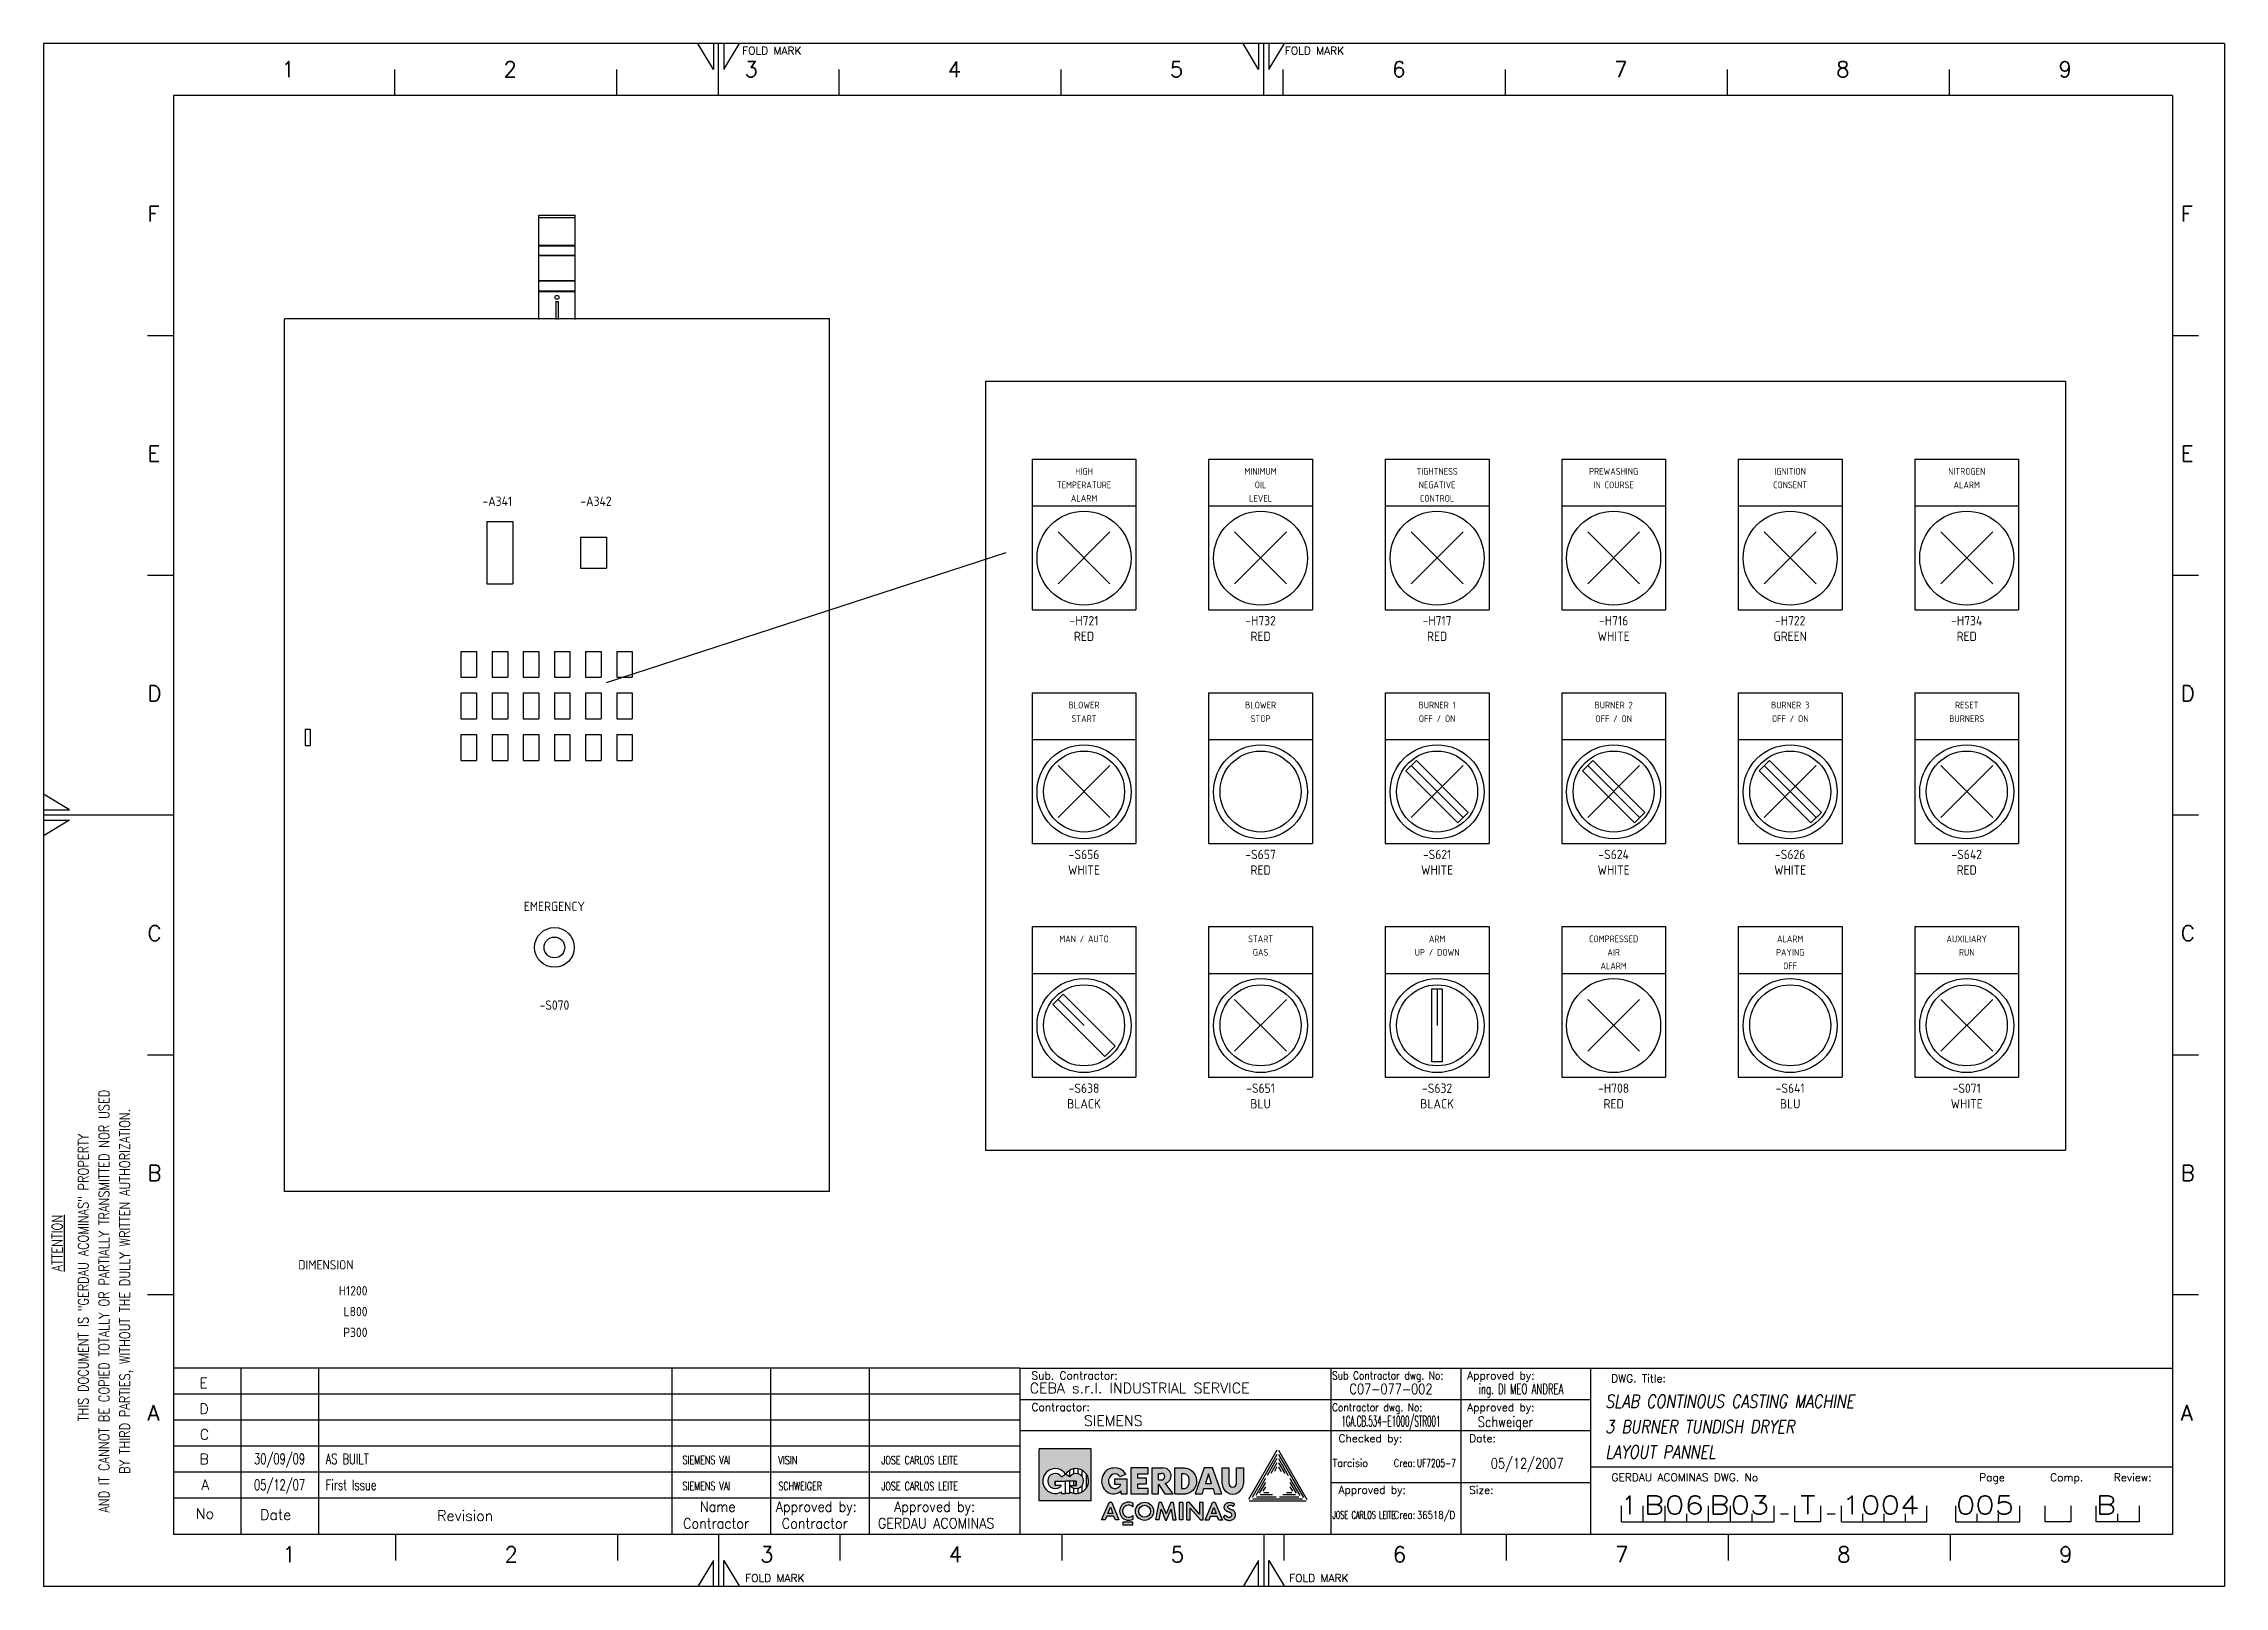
# Model space of a CAD drawing. Extents: x 520 to 940, y 6 to 303.
import ezdxf
from ezdxf.enums import TextEntityAlignment as Align

# ---------------------------------------------------------------- set-up
doc = ezdxf.new("R2010")
doc.units = 0
doc.header["$LTSCALE"] = 25
doc.header["$MEASUREMENT"] = 0
doc.linetypes.add('EPLANLINE7', pattern=[0])
doc.layers.get('0').update_dxf_attribs({"linetype": 'CONTINUOUS'})
for name, color, linetype in [('FORM_1', 7, 'CONTINUOUS'), ('FORM_2', 4, 'CONTINUOUS'), ('FORM_3', 6, 'CONTINUOUS'), ('FORM_4', 1, 'CONTINUOUS'), ('SIMBOLO', 4, 'CONTINUOUS'), ('TESTO', 5, 'CONTINUOUS')]:
    doc.layers.add(name, color=color, linetype=linetype)
doc.styles.add('ROMANS', font='romans.shx', dxfattribs={"width": 0.7, "oblique": 10, "height": 4})
doc.styles.get("Standard").update_dxf_attribs({"font": 'isocp.shx'})

# ---------------------------------------------------------------- blocks, each defined once
blk = doc.blocks.new('Format A3')
at = {"layer": 'FORM_1'}
h = blk.add_hatch(color=256, dxfattribs=at)
edge = h.paths.add_edge_path()
edge.add_line((217.87, 22.79), (217.87, 17.78))
edge.add_line((217.87, 17.78), (219.92, 17.78))
edge.add_spline(control_points=[(219.92, 17.78), (220.24, 17.85), (220.98, 18), (221.84, 18.93), (222.13, 20.2), (221.81, 21.63), (220.8, 22.71), (219.89, 22.77), (219.58, 22.79)], knot_values=[0, 0, 0, 0, 0.968333, 2.238245, 3.514092, 4.752916, 6.526982, 7.43734, 7.43734, 7.43734, 7.43734], degree=3, periodic=0)
edge.add_line((219.58, 22.79), (217.87, 22.79))
edge = h.paths.add_edge_path(flags=16)
edge.add_spline(control_points=[(219.59, 21.67), (219.7, 21.66), (220.06, 21.63), (220.6, 21.16), (220.68, 20.32), (220.63, 19.48), (220.1, 18.85), (219.69, 18.84), (219.58, 18.84)], knot_values=[0, 0, 0, 0, 0.326882, 1.089251, 1.872602, 2.763575, 3.625522, 3.966209, 3.966209, 3.966209, 3.966209], degree=3, periodic=0)
edge.add_line((219.58, 18.84), (219.17, 18.84))
edge.add_line((219.17, 18.84), (219.17, 21.67))
edge.add_line((219.17, 21.67), (219.59, 21.67))
h.paths.add_polyline_path([(223.55, 22.79), (221.81, 17.78), (223.19, 17.78), (223.48, 18.84), (225.23, 18.84), (225.54, 17.78), (226.94, 17.78), (225.11, 22.79)])
h.paths.add_polyline_path([(224.33, 21.67), (224.94, 19.81), (223.79, 19.81)], flags=16)
h.paths.add_polyline_path([(228.25, 22.79), (226.96, 22.79), (226.97, 19.8, 0.995265), (231.07, 19.81), (231.07, 22.79), (229.77, 22.79), (229.77, 19.87, -1), (228.25, 19.87)])
h.paths.add_polyline_path([(215.57, 22.79), (213.43, 22.79), (213.43, 17.78), (214.72, 17.78), (214.72, 19.66), (215.93, 17.78), (217.52, 17.78), (216.02, 19.84, 0.906396)])
h.paths.add_polyline_path([(215.29, 20.49), (214.72, 20.5), (214.72, 21.75), (215.31, 21.75, -1.017604)], flags=16)
h.paths.add_polyline_path([(209.42, 22.79), (209.42, 17.78), (212.73, 17.78), (212.73, 18.83), (210.73, 18.83), (210.73, 19.76), (212.41, 19.76), (212.41, 20.8), (210.73, 20.8), (210.73, 21.67), (212.73, 21.67), (212.73, 22.79)])
edge = h.paths.add_edge_path()
edge.add_ellipse((206.05, 20.28), major_axis=(0, -2.49), ratio=0.91559, start_angle=180.5657, end_angle=401.2517)
edge.add_line((207.56, 18.41), (207.56, 17.78))
edge.add_line((207.56, 17.78), (208.68, 17.78))
edge.add_line((208.68, 17.78), (208.68, 20.66))
edge.add_line((208.68, 20.66), (206.26, 20.66))
edge.add_line((206.26, 20.66), (206.26, 19.69))
edge.add_line((206.26, 19.69), (207.49, 19.69))
edge.add_ellipse((206.34, 20.25), major_axis=(0, -1.41), ratio=0.88785, start_angle=126.9107, end_angle=426.8029, ccw=False)
edge.add_line((207.34, 21.09), (208.41, 21.6))
edge.add_arc((206.36, 20.45), 2.34, 29.2872, 98.191)
h.paths.add_polyline_path([(205.74, 16.12), (205.19, 16.12), (203.77, 12.78), (204.46, 12.78), (204.76, 13.48), (206.07, 13.48), (206.44, 12.78), (207.11, 12.79)])
h.paths.add_polyline_path([(205.46, 15.22), (205.93, 14.01), (204.97, 14.01)], flags=16)
h.paths.add_polyline_path([(209.78, 12.92), (209.78, 13.66, -2.423597), (209.78, 15.28), (209.78, 16.02, 1.652966)])
h.paths.add_polyline_path([(210.29, 14.45, 1), (213.8, 14.45, 1)])
h.paths.add_polyline_path([(213.19, 14.45, -1), (210.89, 14.45, -1)], flags=16)
h.paths.add_polyline_path([(215.31, 16.12), (214.82, 16.12), (214.22, 12.78), (214.87, 12.78), (215.21, 14.84), (216.1, 12.73), (216.28, 12.73), (217.19, 14.84), (217.49, 12.78), (218.15, 12.78), (217.6, 16.12), (217.12, 16.12), (216.2, 13.99)])
h.paths.add_polyline_path([(219.4, 16.12), (218.75, 16.12), (218.75, 12.78), (219.4, 12.78)])
h.paths.add_polyline_path([(220.16, 12.78), (220.81, 12.78), (220.81, 15.04), (222.79, 12.78), (223.3, 12.78), (223.3, 16.12), (222.65, 16.12), (222.65, 13.88), (220.68, 16.12), (220.16, 16.12)])
h.paths.add_polyline_path([(225.66, 16.12), (225.13, 16.12), (223.7, 12.77), (224.39, 12.77), (224.69, 13.47), (226, 13.47), (226.37, 12.77), (227.04, 12.77)])
h.paths.add_polyline_path([(225.39, 15.2), (225.86, 14), (224.9, 14)], flags=16)
edge = h.paths.add_edge_path()
edge.add_spline(control_points=[(229.42, 15.81), (229.38, 15.84), (229.32, 15.89), (229.21, 15.96), (229.1, 16.02), (228.95, 16.09), (228.79, 16.14), (228.58, 16.18), (228.37, 16.18), (228.14, 16.15), (227.97, 16.08), (227.8, 16), (227.66, 15.88), (227.54, 15.75), (227.47, 15.59), (227.4, 15.42), (227.39, 15.24), (227.4, 15.04), (227.44, 14.85), (227.57, 14.66), (227.73, 14.54), (227.92, 14.42), (228.08, 14.35), (228.25, 14.29), (228.42, 14.23), (228.59, 14.16), (228.73, 14.07), (228.81, 13.98), (228.85, 13.89), (228.87, 13.78), (228.86, 13.67), (228.81, 13.54), (228.72, 13.42), (228.56, 13.32), (228.37, 13.29), (228.2, 13.3), (228.07, 13.34), (227.98, 13.38), (227.9, 13.44), (227.81, 13.5), (227.72, 13.6), (227.68, 13.69), (227.64, 13.74)], knot_values=[0, 0, 0, 0, 0.129897, 0.252239, 0.381983, 0.506097, 0.749316, 0.87783, 1.167741, 1.365595, 1.552935, 1.738999, 1.918105, 2.09238, 2.269928, 2.449255, 2.632957, 2.790606, 3.065835, 3.193419, 3.483878, 3.653535, 3.853782, 4.021202, 4.182707, 4.402789, 4.570564, 4.668988, 4.759204, 4.855589, 5.007336, 5.095097, 5.270281, 5.443299, 5.63607, 5.844858, 5.950481, 6.046454, 6.146081, 6.249423, 6.351995, 6.544354, 6.544354, 6.544354, 6.544354], degree=3, periodic=0)
edge.add_line((227.64, 13.74), (227.22, 13.33))
edge.add_spline(control_points=[(227.22, 13.33), (227.25, 13.3), (227.3, 13.21), (227.44, 13.06), (227.61, 12.91), (227.84, 12.8), (228.04, 12.73), (228.25, 12.7), (228.44, 12.69), (228.72, 12.72), (228.99, 12.82), (229.25, 13.03), (229.41, 13.25), (229.53, 13.57), (229.55, 13.89), (229.48, 14.23), (229.32, 14.44), (229.15, 14.58), (228.98, 14.67), (228.78, 14.76), (228.59, 14.83), (228.39, 14.91), (228.2, 15), (228.05, 15.18), (228.07, 15.39), (228.2, 15.54), (228.35, 15.61), (228.48, 15.63), (228.66, 15.63), (228.84, 15.57), (228.98, 15.46), (229.05, 15.4), (229.08, 15.37)], knot_values=[0, 0, 0, 0, 0.131114, 0.305389, 0.623258, 0.772631, 1.083491, 1.243018, 1.425854, 1.654083, 2.072988, 2.274716, 2.662927, 2.870188, 3.280959, 3.591243, 3.888658, 4.0589, 4.248032, 4.476436, 4.699919, 4.85554, 5.137678, 5.317889, 5.513624, 5.728226, 5.888869, 5.979085, 6.142909, 6.403998, 6.552706, 6.676571, 6.676571, 6.676571, 6.676571], degree=3, periodic=0)
edge.add_line((229.08, 15.37), (229.42, 15.81))
h.paths.add_polyline_path([(207.88, 12.33), (207.88, 11.83), (209.78, 11.83), (209.79, 12.33)])
h.paths.add_polyline_path([(201.77, 26.45), (191.77, 26.45), (191.77, 16.45), (201.77, 16.45)])
h.paths.add_polyline_path([(197.64, 18.19), (197.64, 17.87), (196.84, 17.87), (196.04, 17.87), (196.04, 18.19, -2.312045), (196.84, 21.6, -2.312045)], flags=16)
h.paths.add_polyline_path([(197.64, 19.43), (198.44, 19.43), (198.44, 20.27), (196.84, 20.27), (194.84, 20.27), (194.84, 19.43), (196.04, 19.43, -3.248328), (196.05, 21.08), (196.84, 21.6), (197.62, 21.08, -3.248328)], flags=0)
for p, q in [((0, 297), (0, 0)), ((420, 297), (0, 297)), ((129, 292), (126, 297)), ((129, 297), (129, 292)), ((130, 287), (130, 297)), ((131, 297), (131, 292)), ((131, 292), (134, 297)), ((234, 292), (231, 297)), ((234, 297), (234, 292)), ((235, 287), (235, 297)), ((236, 292), (239, 297)), ((236, 297), (236, 292)), ((420, 297), (420, 0)), ((67.59, 292), (67.59, 287)), ((110.37, 292), (110.37, 287)), ((153.15, 292), (153.15, 287)), ((195.93, 292), (195.93, 287)), ((238.7, 292), (238.7, 287)), ((281.48, 292), (281.48, 287)), ((324.26, 292), (324.26, 287)), ((367.03, 292), (367.03, 287)), ((20, 240.83), (25, 240.83)), ((410, 240.83), (415, 240.83)), ((20, 194.66), (25, 194.66)), ((410, 194.66), (415, 194.66)), ((5, 149.5), (0, 152.5)), ((0, 149.5), (5, 149.5)), ((0, 148.5), (25, 148.5)), ((0, 147.5), (5, 147.5)), ((5, 147.5), (0, 144.5)), ((410, 148.5), (415, 148.5)), ((20, 102.33), (25, 102.33)), ((410, 102.33), (415, 102.33)), ((20, 56.17), (25, 56.17)), ((410, 56.17), (415, 56.17)), ((37.97, 42), (37.97, 17)), ((52.97, 42), (52.97, 17)), ((120.99, 42), (120.99, 17)), ((140, 42), (140, 17)), ((248, 30), (248, 42)), ((273, 10), (273, 42)), ((159.01, 42), (159.01, 17)), ((188.01, 37), (25, 37)), ((188.01, 36), (298, 36)), ((188.01, 32), (25, 32)), ((188.01, 27), (25, 27)), ((191.77, 16.45), (191.77, 26.45)), ((201.77, 26.45), (191.77, 26.45)), ((201.77, 16.45), (201.77, 26.45)), ((237.53, 26.19), (232.06, 16.71)), ((237.53, 25.39), (232.76, 17.12)), ((237.83, 26.19), (243.31, 16.71)), ((237.83, 25.39), (242.62, 17.11)), ((188.01, 22), (25, 22)), ((196.04, 21.07), (196.84, 21.6)), ((197.64, 21.07), (196.84, 21.6)), ((197.64, 21.07), (197.64, 22.35)), ((198.44, 21.68), (198.44, 22.64)), ((199.24, 21.68), (199.24, 22.64)), ((200.04, 21.11), (200.04, 22.35)), ((200.84, 18.94), (200.84, 21.6)), ((208.41, 21.6), (207.34, 21.09)), ((209.42, 22.79), (209.42, 17.78)), ((212.73, 22.79), (209.42, 22.79)), ((210.73, 20.8), (210.73, 21.67)), ((210.73, 21.67), (212.73, 21.67)), ((212.73, 21.67), (212.73, 22.79)), ((213.43, 22.79), (213.43, 17.78)), ((213.43, 22.79), (215.57, 22.79)), ((214.72, 20.5), (214.72, 21.75)), ((214.72, 21.75), (215.31, 21.75)), ((217.87, 17.78), (217.87, 22.79)), ((217.87, 22.79), (219.58, 22.79)), ((223.55, 22.79), (221.81, 17.78)), ((225.11, 22.79), (223.55, 22.79)), ((224.33, 21.67), (223.79, 19.81)), ((224.94, 19.81), (224.33, 21.67)), ((226.94, 17.78), (225.11, 22.79)), ((226.97, 19.83), (226.96, 22.79)), ((226.96, 22.79), (228.25, 22.79)), ((228.25, 22.79), (228.25, 19.87)), ((229.77, 19.87), (229.77, 22.79)), ((229.77, 22.79), (231.07, 22.79)), ((231.07, 22.79), (231.07, 19.81)), ((237.53, 24.59), (235.65, 21.33)), ((237.53, 23.79), (236.34, 21.73)), ((237.53, 22.99), (237.04, 22.13)), ((237.83, 24.59), (239.72, 21.33)), ((237.83, 23.79), (239.03, 21.73)), ((237.83, 22.99), (238.33, 22.13)), ((298, 23), (410, 23)), ((194.84, 20.27), (196.84, 20.27)), ((194.84, 20.27), (196.84, 20.27)), ((194.84, 19.43), (194.84, 20.27)), ((194.84, 20.27), (194.84, 19.43)), ((196.04, 19.43), (194.84, 19.43)), ((196.04, 17.87), (196.04, 18.19)), ((196.04, 17.87), (196.84, 17.87)), ((196.84, 17.87), (196.84, 20.27)), ((198.84, 20.27), (196.84, 20.27)), ((198.84, 20.27), (196.84, 20.27)), ((197.64, 17.87), (196.84, 17.87)), ((197.64, 17.87), (197.64, 20.27)), ((197.64, 19.43), (198.84, 19.43)), ((197.64, 17.87), (197.64, 18.19)), ((198.44, 19.43), (198.44, 20.27)), ((198.44, 17.9), (198.44, 18.86)), ((198.84, 20.27), (198.84, 19.43)), ((198.84, 19.43), (198.84, 20.27)), ((199.24, 17.9), (199.24, 18.86)), ((200.04, 18.19), (200.04, 19.43)), ((208.68, 20.66), (206.26, 20.66)), ((206.26, 20.66), (206.26, 19.69)), ((206.26, 19.69), (207.49, 19.69)), ((207.56, 17.78), (207.56, 18.41)), ((207.56, 17.78), (208.68, 17.78)), ((208.68, 17.78), (208.68, 20.66)), ((209.42, 17.78), (212.73, 17.78)), ((212.41, 20.8), (210.73, 20.8)), ((210.73, 18.83), (210.73, 19.76)), ((210.73, 19.76), (212.41, 19.76)), ((212.73, 18.83), (210.73, 18.83)), ((212.41, 19.76), (212.41, 20.8)), ((212.73, 17.78), (212.73, 18.83)), ((213.43, 17.78), (214.72, 17.78)), ((214.72, 20.5), (215.31, 20.49)), ((214.72, 19.66), (215.93, 17.78)), ((214.72, 17.78), (214.72, 19.66)), ((215.93, 17.78), (217.52, 17.78)), ((217.52, 17.78), (216.02, 19.84)), ((217.87, 17.78), (219.92, 17.78)), ((221.81, 17.78), (223.19, 17.78)), ((223.19, 17.78), (223.48, 18.84)), ((223.48, 18.84), (225.23, 18.84)), ((223.79, 19.81), (224.94, 19.81)), ((225.23, 18.84), (225.54, 17.78)), ((225.54, 17.78), (226.94, 17.78)), ((232.9, 16.85), (242.47, 16.85)), ((235.33, 20.78), (233.45, 17.52)), ((233.6, 17.25), (237.37, 17.25)), ((235.33, 19.98), (234.14, 17.92)), ((234.29, 17.65), (236.67, 17.65)), ((235.33, 19.18), (234.84, 18.32)), ((234.98, 18.05), (235.98, 18.05)), ((238, 17.25), (241.77, 17.25)), ((238.7, 17.65), (241.08, 17.65)), ((239.39, 18.05), (240.39, 18.05)), ((240.04, 20.78), (241.92, 17.51)), ((240.04, 19.98), (241.23, 17.91)), ((240.04, 19.18), (240.54, 18.31)), ((248, 20), (298, 20)), ((201.77, 16.45), (191.77, 16.45)), ((203.77, 12.78), (205.19, 16.12)), ((204.46, 12.78), (203.77, 12.78)), ((204.76, 13.48), (204.46, 12.78)), ((206.07, 13.48), (204.76, 13.48)), ((204.97, 14.01), (205.46, 15.22)), ((205.93, 14.01), (204.97, 14.01)), ((205.74, 16.12), (205.19, 16.12)), ((205.46, 15.22), (205.93, 14.01)), ((205.74, 16.12), (207.11, 12.79)), ((206.44, 12.78), (206.07, 13.48)), ((207.11, 12.79), (206.44, 12.78)), ((209.78, 16.02), (209.78, 15.23)), ((209.78, 13.66), (209.78, 12.9)), ((214.22, 12.78), (214.82, 16.12)), ((214.87, 12.78), (214.22, 12.78)), ((215.31, 16.12), (214.82, 16.12)), ((214.87, 12.78), (215.21, 14.84)), ((215.21, 14.84), (216.1, 12.73)), ((216.2, 13.99), (215.31, 16.12)), ((216.1, 12.73), (216.28, 12.73)), ((217.12, 16.12), (216.2, 13.99)), ((216.28, 12.73), (217.19, 14.84)), ((217.6, 16.12), (217.12, 16.12)), ((217.19, 14.84), (217.49, 12.78)), ((217.49, 12.78), (218.15, 12.78)), ((218.15, 12.78), (217.6, 16.12)), ((218.75, 12.78), (218.75, 16.12)), ((219.4, 16.12), (218.75, 16.12)), ((219.4, 12.78), (218.75, 12.78)), ((219.4, 16.12), (219.4, 12.78)), ((220.16, 12.79), (220.16, 16.12)), ((220.68, 16.12), (220.16, 16.12)), ((220.16, 12.78), (220.81, 12.78)), ((222.65, 13.88), (220.68, 16.12)), ((220.81, 15.04), (222.79, 12.78)), ((220.81, 12.78), (220.81, 15.04)), ((222.65, 16.12), (222.65, 13.88)), ((223.3, 16.12), (222.65, 16.12)), ((222.79, 12.78), (223.3, 12.78)), ((223.3, 12.78), (223.3, 16.12)), ((223.7, 12.77), (225.13, 16.12)), ((224.39, 12.77), (223.7, 12.77)), ((224.69, 13.47), (224.39, 12.77)), ((226, 13.47), (224.69, 13.47)), ((224.9, 14), (225.39, 15.2)), ((225.86, 14), (224.9, 14)), ((225.66, 16.12), (225.13, 16.12)), ((225.39, 15.2), (225.86, 14)), ((225.66, 16.12), (227.04, 12.77)), ((226.37, 12.77), (226, 13.47)), ((227.04, 12.77), (226.37, 12.77)), ((227.22, 13.33), (227.64, 13.74)), ((229.08, 15.36), (229.42, 15.81)), ((232.21, 16.45), (243.16, 16.45)), ((67.78, 10), (67.78, 5)), ((110.55, 10), (110.55, 5)), ((130, 10), (130, 0)), ((153.33, 10), (153.33, 5)), ((196.11, 10), (196.11, 5)), ((207.88, 12.33), (207.88, 11.83)), ((209.79, 12.33), (207.88, 12.33)), ((207.88, 11.83), (209.78, 11.83)), ((209.78, 11.83), (209.79, 12.33)), ((235, 10), (235, 0)), ((238.89, 10), (238.89, 5)), ((281.66, 10), (281.66, 5)), ((324.44, 10), (324.44, 5)), ((367.22, 10), (367.22, 5)), ((129, 5), (126, 0)), ((129, 0), (129, 5)), ((131, 0), (131, 5)), ((131, 5), (134, 0)), ((234, 5), (231, 0)), ((234, 0), (234, 5)), ((236, 5), (239, 0)), ((236, 0), (236, 5)), ((420, 0), (0, 0))]:
    blk.add_line(p, q, dxfattribs=at)
blk.add_lwpolyline([(219.59, 21.67), (219.17, 21.67), (219.17, 18.84), (219.58, 18.84)], dxfattribs=at)
for radius in [1.75, 1.15]:
    blk.add_circle((212.04, 14.45), radius, dxfattribs=at)
for centre, radius, start, end in [((194.84, 20.27), 2.4, 33.5573, 300), ((194.84, 20.27), 1.46, 33.5573, 325.1132), ((198.84, 20.27), 2.4, 240, 146.4427), ((198.84, 20.27), 1.46, 214.8868, 146.4427), ((206.36, 20.45), 2.34, 29.2872, 98.191), ((215.31, 21.12), 0.633, 270, 90), ((215.65, 21.29), 1.5, 284.2434, 92.9996), ((229.02, 19.82), 2.05, 179.8525, 0.1475), ((229.01, 19.87), 0.761, 180, 0), ((208.97, 14.47), 1.75, 62.3456, 297.6544), ((208.97, 14.47), 1.15, 44.8431, 315.1569)]:
    blk.add_arc(centre, radius, start, end, dxfattribs=at)
for centre, major_axis, ratio, start_param, end_param in [((206.05, 20.28), (0, -2.49), 0.91559, 3.151467, 7.003163), ((206.34, 20.25), (0, -1.41), 0.88785, 2.21501, 7.449115)]:
    blk.add_ellipse(centre, major_axis=major_axis, ratio=ratio, start_param=start_param, end_param=end_param, dxfattribs=at)
for points in [[(219.58, 22.79), (220.48, 22.65), (221.76, 21.42), (222.04, 20.21), (221.73, 18.97), (220.84, 18.07), (219.92, 17.78)], [(219.58, 18.84), (219.91, 18.87), (220.52, 19.48), (220.66, 20.37), (220.5, 21.13), (219.91, 21.62), (219.59, 21.67)], [(227.22, 13.33), (227.3, 13.23), (227.41, 13.09), (227.66, 12.89), (227.79, 12.82), (228.09, 12.73), (228.24, 12.7), (228.43, 12.7), (228.65, 12.72), (229.04, 12.87), (229.2, 13), (229.43, 13.31), (229.5, 13.51), (229.53, 13.92), (229.46, 14.22), (229.28, 14.46), (229.15, 14.57), (228.99, 14.66), (228.78, 14.76), (228.57, 14.84), (228.43, 14.9), (228.18, 15.03), (228.07, 15.18), (228.09, 15.37), (228.22, 15.54), (228.37, 15.61), (228.46, 15.63), (228.62, 15.63), (228.87, 15.54), (228.99, 15.45), (229.08, 15.37)], [(227.64, 13.74), (227.75, 13.58), (227.81, 13.5), (227.9, 13.44), (227.98, 13.38), (228.07, 13.35), (228.17, 13.31), (228.38, 13.3), (228.56, 13.33), (228.71, 13.43), (228.82, 13.57), (228.85, 13.65), (228.86, 13.8), (228.84, 13.89), (228.8, 13.98), (228.74, 14.05), (228.6, 14.15), (228.4, 14.23), (228.25, 14.29), (228.09, 14.35), (227.91, 14.43), (227.76, 14.52), (227.54, 14.71), (227.47, 14.81), (227.4, 15.08), (227.39, 15.24), (227.41, 15.42), (227.47, 15.59), (227.55, 15.75), (227.66, 15.88), (227.8, 15.99), (227.97, 16.08), (228.14, 16.14), (228.34, 16.17), (228.63, 16.17), (228.75, 16.14), (228.99, 16.07), (229.1, 16.02), (229.21, 15.96), (229.31, 15.89), (229.42, 15.81)]]:
    blk.add_spline(points, degree=3, dxfattribs=at)
at = {"layer": 'FORM_3'}
for p, q in [((25, 287), (25, 10)), ((410, 287), (25, 287)), ((410, 287), (410, 10)), ((410, 10), (25, 10))]:
    blk.add_line(p, q, dxfattribs=at)
at = {"layer": 'FORM_4'}
for p, q in [((188.01, 42), (25, 42)), ((188.01, 42), (188.01, 10)), ((188.01, 42), (410, 42)), ((298, 10), (298, 42)), ((188.01, 30), (298, 30)), ((248, 10), (248, 30)), ((188.01, 17), (25, 17)), ((37.97, 17), (37.97, 10)), ((52.97, 17), (52.97, 10)), ((120.99, 17), (120.99, 10)), ((140, 17), (140, 10)), ((159.01, 17), (159.01, 10)), ((303.88, 12.42), (303.88, 15.51)), ((308.08, 12.42), (308.08, 15.51)), ((312.28, 12.42), (312.28, 15.51)), ((316.48, 12.42), (316.48, 13.97)), ((316.48, 12.42), (316.48, 13.97)), ((320.68, 12.42), (320.68, 15.51)), ((324.88, 12.42), (324.88, 15.51)), ((329.08, 12.42), (329.08, 13.97)), ((333.28, 12.42), (333.28, 15.51)), ((334.53, 13.97), (336.06, 13.97)), ((337.28, 12.42), (337.28, 15.51)), ((342.28, 12.42), (342.28, 15.51)), ((343.53, 13.97), (345.03, 13.97)), ((346.28, 12.42), (346.28, 15.51)), ((346.28, 12.42), (346.28, 13.97)), ((350.38, 12.42), (350.38, 13.97)), ((354.48, 12.42), (354.48, 13.97)), ((358.58, 12.42), (358.58, 13.97)), ((362.68, 12.42), (362.68, 15.51)), ((368.28, 12.42), (368.28, 15.51)), ((372.38, 12.42), (372.38, 13.97)), ((376.48, 12.42), (376.48, 13.97)), ((380.58, 12.42), (380.58, 15.51)), ((385.48, 12.42), (385.48, 15.51)), ((390.48, 12.42), (390.48, 15.51)), ((395.28, 12.42), (395.28, 15.51)), ((399.48, 12.42), (399.48, 13.97)), ((403.68, 12.42), (403.68, 15.51)), ((303.88, 12.42), (333.28, 12.42)), ((342.28, 12.42), (337.28, 12.42)), ((346.28, 12.42), (362.68, 12.42)), ((368.28, 12.42), (380.58, 12.42)), ((390.48, 12.42), (385.48, 12.42)), ((399.13, 12.42), (395.28, 12.42)), ((403.68, 12.42), (399.13, 12.42))]:
    blk.add_line(p, q, dxfattribs=at)
at = {"layer": 'FORM_1', "style": 'ROMANS'}
for p in [(134.55, 294.88), (239.05, 294.88), (135.13, 0.84), (239.88, 0.84)]:
    blk.add_text('FOLD MARK', height=1.5, dxfattribs=at).set_placement(p)
at = {"layer": 'FORM_2', "style": 'ROMANS', "width": 0.8}
for s, p in [('AND IT CANNOT BE COPIED TOTALLY OR PARTIALLY TRANSMITTED NOR USED', (12.63, 14.2)), ('BY THIRD PARTIES, WITHOUT THE DULLY WRITTEN AUTHORIZATION.', (16.63, 21.66)), ('THIS DOCUMENT IS "GERDAU ACOMINAS" PROPERTY', (8.63, 31.78)), ('%%UATTENTION', (3.61, 60.63))]:
    blk.add_text(s, height=2, rotation=90, dxfattribs=at).set_placement(p)
at = {"layer": 'FORM_2', "style": 'ROMANS'}
for s, height, p in [('E', 2, (30, 38.12)), ('Sub. Contractor:', 1.5, (190.24, 39.84)), ('Approved by:', 1.5, (274.17, 39.84)), ('DWG. Title:', 1.5, (301.92, 39.27)), ('D', 2, (30, 33.18)), ('Contractor:', 1.5, (190.24, 33.75)), ('Approved by:', 1.5, (274.17, 33.72)), ('C', 2, (30.07, 28.24)), ('B', 2, (30.02, 23.5)), ('Checked by:', 1.5, (249.38, 27.74)), ('Date:', 1.5, (274.53, 27.74)), ('GERDAU ACOMINAS DWG. No', 1.5, (301.96, 20.23)), ('Page', 1.5, (372.75, 20.23)), ('Comp.', 1.5, (386.46, 20.23)), ('Review:', 1.5, (398.72, 20.23)), ('A', 2, (30.36, 18.57)), ('Approved by:', 1.5, (249.38, 17.83)), ('Size:', 1.5, (274.53, 17.79)), ('No', 2, (29.31, 13.01)), ('Date', 2, (41.68, 12.8)), ('Revision', 2, (75.79, 12.6))]:
    blk.add_text(s, height=height, dxfattribs=at).set_placement(p)
for s, height, width, p in [('Sub Contractor dwg. No:', 1.5, 0.85, (248.15, 39.84)), ('Contractor dwg. No:', 1.5, 0.85, (248.15, 33.72)), ('Crea:', 1.5, 0.8, (260.02, 23)), ('Contractor ', 2, 0.9, (123.16, 11.12)), ('Name', 2, 0.9, (126.4, 14.35)), ('Approved by:', 2, 0.9, (141.02, 14.35)), ('Contractor ', 2, 0.9, (142.17, 11.12)), ('GERDAU ACOMINAS', 2, 0.9, (160.68, 11.14)), ('Approved by:', 2, 0.9, (163.81, 14.35)), ('Crea:', 1.5, 0.8, (260.02, 13))]:
    blk.add_text(s, height=height, dxfattribs=dict(at, width=width)).set_placement(p)
at = {"layer": 'FORM_2', "style": 'ROMANS', "flags": 4}
for tag, p in [('21', (189.91, 37.18)), ('18', (189.91, 30.89))]:
    blk.add_attdef(tag, p, '', height=2, dxfattribs=at)
at = {"layer": 'FORM_2', "color": 4, "style": 'ROMANS', "width": 0.8, "flags": 4}
for tag, p in [('22', (251.5, 37)), ('19', (251.5, 30.8)), ('24', (278.73, 22.67))]:
    blk.add_attdef(tag, p, '', height=2, dxfattribs=at)
at = {"layer": 'FORM_2', "style": 'ROMANS', "flags": 4}
for tag, p, height, width in [('23', (276.41, 37.01), 2, 0.8), ('20', (276.22, 30.68), 2, 0.8), ('14', (248.25, 23), 1.5, 0.9), ('15', (264.49, 22.98), 1.5, 0.8), ('16', (248.25, 13), 1.5, 0.9), ('17', (264.49, 12.98), 1.5, 0.8)]:
    blk.add_attdef(tag, p, '', height=height, dxfattribs=dict(at, width=width))
at = {"layer": 'FORM_4', "style": 'ROMANS'}
for s, p in [('1', (45.81, 290.56)), ('2', (88.59, 290.56)), ('3', (135, 290.56)), ('4', (174.14, 290.56)), ('5', (216.92, 290.56)), ('6', (259.7, 290.56)), ('7', (302.47, 290.56)), ('8', (345.25, 290.56)), ('9', (388.03, 290.56)), ('F', (20.01, 262.73)), ('F', (411.64, 262.73)), ('E', (20.01, 216.57)), ('E', (411.64, 216.57)), ('D', (20.01, 170.4)), ('D', (411.64, 170.4)), ('C', (20.01, 124.24)), ('C', (411.64, 124.24)), ('B', (20.01, 78.07)), ('B', (411.64, 78.07)), ('A', (20.01, 31.9)), ('A', (411.64, 31.9)), ('1', (45.99, 4.65)), ('2', (88.77, 4.65)), ('3', (137.98, 4.65)), ('4', (174.32, 4.65)), ('5', (217.1, 4.65)), ('6', (259.88, 4.65)), ('7', (302.66, 4.65)), ('8', (345.43, 4.65)), ('9', (388.21, 4.65))]:
    blk.add_text(s, height=3, dxfattribs=at).set_placement(p)
at = {"layer": 'FORM_4', "color": 1, "style": 'ROMANS', "oblique": 10, "width": 0.8, "flags": 4}
for tag, p in [('11', (300.77, 34.39)), ('12', (300.77, 29.5)), ('13', (300.77, 24.62))]:
    blk.add_attdef(tag, p, '', height=2.5, dxfattribs=at)
at = {"layer": 'FORM_4', "color": 1, "style": 'ROMANS', "flags": 2}
blk.add_attdef('25', (279.66, 12.25), '', height=5, dxfattribs=at)
at = {"layer": 'FORM_4', "style": 'ROMANS', "width": 1.25, "flags": 4}
for tag, p in [('1', (303.88, 13.92)), ('3', (312.28, 13.92)), ('5', (324.88, 13.92)), ('7', (346.28, 13.92)), ('10', (395.28, 13.92))]:
    blk.add_attdef(tag, p, '', height=3.5, dxfattribs=at)
for tag, p in [('2', (310.18, 13.92)), ('4', (322.78, 13.92)), ('6', (339.78, 13.92)), ('9', (387.98, 13.92))]:
    blk.add_attdef(tag, text='', height=3.5, dxfattribs=at).set_placement(p, align=Align.CENTER)
at = {"layer": 'FORM_4', "color": 1, "style": 'ROMANS', "width": 1.25, "flags": 4}
blk.add_attdef('8', (368.28, 13.92), '', height=3.5, dxfattribs=at)

msp = doc.modelspace()

# ---------------------------------------------------------------- linework, layer by layer
at = {"layer": 'SIMBOLO', "color": 3, "linetype": 'EPLANLINE7'}
for p, q in [((615.55, 270.46), (622.55, 270.46)), ((615.55, 250.36), (615.55, 270.46)), ((615.55, 270.01), (622.55, 270.01)), ((622.55, 250.36), (622.55, 270.46)), ((615.55, 264.66), (622.55, 264.66)), ((615.55, 264.56), (622.55, 264.56)), ((615.55, 262.76), (622.55, 262.76)), ((615.55, 262.66), (622.55, 262.66)), ((615.55, 257.86), (622.55, 257.86)), ((615.55, 257.76), (622.55, 257.76)), ((615.55, 255.86), (622.55, 255.86)), ((615.55, 255.76), (622.55, 255.76)), ((618.85, 253.83), (619.28, 253.83)), ((618.85, 253.83), (618.85, 250.36)), ((619.28, 253.83), (619.28, 250.36)), ((570.55, 171.46), (570.55, 168.31)), ((570.55, 171.46), (571.5, 171.46)), ((570.55, 168.31), (571.5, 168.31)), ((571.5, 171.46), (571.5, 168.31))]:
    msp.add_line(p, q, dxfattribs=at)
at = {"layer": 'SIMBOLO', "color": 1, "linetype": 'EPLANLINE7'}
for p, q in [((671.55, 250.46), (566.55, 250.46)), ((566.55, 82.46), (566.55, 250.46)), ((671.55, 82.46), (671.55, 250.46)), ((701.55, 238.46), (701.55, 90.46)), ((701.55, 238.46), (909.55, 238.46)), ((909.55, 238.46), (909.55, 90.46)), ((710.55, 223.46), (710.55, 194.46)), ((710.55, 223.46), (730.55, 223.46)), ((730.55, 223.46), (730.55, 194.46)), ((744.55, 223.46), (744.55, 194.46)), ((744.55, 223.46), (764.55, 223.46)), ((764.55, 223.46), (764.55, 194.46)), ((778.55, 223.46), (778.55, 194.46)), ((778.55, 223.46), (798.55, 223.46)), ((798.55, 223.46), (798.55, 194.46)), ((812.55, 223.46), (812.55, 194.46)), ((812.55, 223.46), (832.55, 223.46)), ((832.55, 223.46), (832.55, 194.46)), ((846.55, 223.46), (846.55, 194.46)), ((846.55, 223.46), (866.55, 223.46)), ((866.55, 223.46), (866.55, 194.46)), ((880.55, 223.46), (880.55, 194.46)), ((880.55, 223.46), (900.55, 223.46)), ((900.55, 223.46), (900.55, 194.46)), ((710.55, 214.46), (730.55, 214.46)), ((744.55, 214.46), (764.55, 214.46)), ((778.55, 214.46), (798.55, 214.46)), ((812.55, 214.46), (832.55, 214.46)), ((846.55, 214.46), (866.55, 214.46)), ((880.55, 214.46), (900.55, 214.46)), ((605.55, 211.46), (605.55, 199.46)), ((605.55, 211.46), (610.55, 211.46)), ((610.55, 211.46), (610.55, 199.46)), ((623.55, 208.46), (623.55, 202.46)), ((623.55, 208.46), (628.55, 208.46)), ((628.55, 208.46), (628.55, 202.46)), ((715.55, 209.46), (725.55, 199.46)), ((715.55, 199.46), (725.55, 209.46)), ((749.55, 209.46), (759.55, 199.46)), ((749.55, 199.46), (759.55, 209.46)), ((783.55, 209.46), (793.55, 199.46)), ((783.55, 199.46), (793.55, 209.46)), ((817.55, 209.46), (827.55, 199.46)), ((817.55, 199.46), (827.55, 209.46)), ((851.55, 209.46), (861.55, 199.46)), ((851.55, 199.46), (861.55, 209.46)), ((885.55, 209.46), (895.55, 199.46)), ((885.55, 199.46), (895.55, 209.46)), ((623.55, 202.46), (628.55, 202.46)), ((628.55, 180.46), (705.55, 205.46)), ((605.55, 199.46), (610.55, 199.46)), ((710.55, 194.46), (730.55, 194.46)), ((744.55, 194.46), (764.55, 194.46)), ((778.55, 194.46), (798.55, 194.46)), ((812.55, 194.46), (832.55, 194.46)), ((846.55, 194.46), (866.55, 194.46)), ((880.55, 194.46), (900.55, 194.46)), ((600.55, 186.46), (600.55, 181.46)), ((600.55, 186.46), (603.55, 186.46)), ((603.55, 186.46), (603.55, 181.46)), ((606.55, 186.46), (606.55, 181.46)), ((606.55, 186.46), (609.55, 186.46)), ((609.55, 186.46), (609.55, 181.46)), ((612.55, 186.46), (612.55, 181.46)), ((612.55, 186.46), (615.55, 186.46)), ((615.55, 186.46), (615.55, 181.46)), ((618.55, 186.46), (618.55, 181.46)), ((618.55, 186.46), (621.55, 186.46)), ((621.55, 186.46), (621.55, 181.46)), ((624.55, 186.46), (624.55, 181.46)), ((624.55, 186.46), (627.55, 186.46)), ((627.55, 186.46), (627.55, 181.46)), ((630.55, 186.46), (630.55, 181.46)), ((630.55, 186.46), (633.55, 186.46)), ((633.55, 186.46), (633.55, 181.46)), ((600.55, 181.46), (603.55, 181.46)), ((606.55, 181.46), (609.55, 181.46)), ((612.55, 181.46), (615.55, 181.46)), ((618.55, 181.46), (621.55, 181.46)), ((624.55, 181.46), (627.55, 181.46)), ((630.55, 181.46), (633.55, 181.46)), ((600.55, 178.46), (600.55, 173.46)), ((600.55, 178.46), (603.55, 178.46)), ((603.55, 178.46), (603.55, 173.46)), ((606.55, 178.46), (606.55, 173.46)), ((606.55, 178.46), (609.55, 178.46)), ((609.55, 178.46), (609.55, 173.46)), ((612.55, 178.46), (612.55, 173.46)), ((612.55, 178.46), (615.55, 178.46)), ((615.55, 178.46), (615.55, 173.46)), ((618.55, 178.46), (618.55, 173.46)), ((618.55, 178.46), (621.55, 178.46)), ((621.55, 178.46), (621.55, 173.46)), ((624.55, 178.46), (624.55, 173.46)), ((624.55, 178.46), (627.55, 178.46)), ((627.55, 178.46), (627.55, 173.46)), ((630.55, 178.46), (630.55, 173.46)), ((630.55, 178.46), (633.55, 178.46)), ((633.55, 178.46), (633.55, 173.46)), ((710.55, 178.46), (710.55, 149.46)), ((710.55, 178.46), (730.55, 178.46)), ((730.55, 178.46), (730.55, 149.46)), ((744.55, 178.46), (744.55, 149.46)), ((744.55, 178.46), (764.55, 178.46)), ((764.55, 178.46), (764.55, 149.46)), ((778.55, 178.46), (778.55, 149.46)), ((778.55, 178.46), (798.55, 178.46)), ((798.55, 178.46), (798.55, 149.46)), ((812.55, 178.46), (812.55, 149.46)), ((812.55, 178.46), (832.55, 178.46)), ((832.55, 178.46), (832.55, 149.46)), ((846.55, 178.46), (846.55, 149.46)), ((846.55, 178.46), (866.55, 178.46)), ((866.55, 178.46), (866.55, 149.46)), ((880.55, 178.46), (880.55, 149.46)), ((880.55, 178.46), (900.55, 178.46)), ((900.55, 178.46), (900.55, 149.46)), ((600.55, 173.46), (603.55, 173.46)), ((606.55, 173.46), (609.55, 173.46)), ((612.55, 173.46), (615.55, 173.46)), ((618.55, 173.46), (621.55, 173.46)), ((624.55, 173.46), (627.55, 173.46)), ((630.55, 173.46), (633.55, 173.46)), ((600.55, 170.46), (600.55, 165.46)), ((600.55, 170.46), (603.55, 170.46)), ((603.55, 170.46), (603.55, 165.46)), ((606.55, 170.46), (606.55, 165.46)), ((606.55, 170.46), (609.55, 170.46)), ((609.55, 170.46), (609.55, 165.46)), ((612.55, 170.46), (612.55, 165.46)), ((612.55, 170.46), (615.55, 170.46)), ((615.55, 170.46), (615.55, 165.46)), ((618.55, 170.46), (618.55, 165.46)), ((618.55, 170.46), (621.55, 170.46)), ((621.55, 170.46), (621.55, 165.46)), ((624.55, 170.46), (624.55, 165.46)), ((624.55, 170.46), (627.55, 170.46)), ((627.55, 170.46), (627.55, 165.46)), ((630.55, 170.46), (630.55, 165.46)), ((630.55, 170.46), (633.55, 170.46)), ((633.55, 170.46), (633.55, 165.46)), ((710.55, 169.46), (730.55, 169.46)), ((744.55, 169.46), (764.55, 169.46)), ((778.55, 169.46), (798.55, 169.46)), ((812.55, 169.46), (832.55, 169.46)), ((846.55, 169.46), (866.55, 169.46)), ((880.55, 169.46), (900.55, 169.46)), ((600.55, 165.46), (603.55, 165.46)), ((606.55, 165.46), (609.55, 165.46)), ((612.55, 165.46), (615.55, 165.46)), ((618.55, 165.46), (621.55, 165.46)), ((624.55, 165.46), (627.55, 165.46)), ((630.55, 165.46), (633.55, 165.46)), ((715.55, 164.46), (725.55, 154.46)), ((715.55, 154.46), (725.55, 164.46)), ((782.55, 163.46), (784.55, 165.46)), ((783.55, 164.46), (793.55, 154.46)), ((783.55, 154.46), (793.55, 164.46)), ((784.55, 165.46), (794.55, 155.46)), ((816.55, 163.46), (818.55, 165.46)), ((817.55, 164.46), (827.55, 154.46)), ((817.55, 154.46), (827.55, 164.46)), ((818.55, 165.46), (828.55, 155.46)), ((850.55, 163.46), (852.55, 165.46)), ((851.55, 164.46), (861.55, 154.46)), ((851.55, 154.46), (861.55, 164.46)), ((852.55, 165.46), (862.55, 155.46)), ((885.55, 164.46), (895.55, 154.46)), ((885.55, 154.46), (895.55, 164.46)), ((792.55, 153.46), (782.55, 163.46)), ((826.55, 153.46), (816.55, 163.46)), ((860.55, 153.46), (850.55, 163.46)), ((794.55, 155.46), (792.55, 153.46)), ((828.55, 155.46), (826.55, 153.46)), ((862.55, 155.46), (860.55, 153.46)), ((710.55, 149.46), (730.55, 149.46)), ((744.55, 149.46), (764.55, 149.46)), ((778.55, 149.46), (798.55, 149.46)), ((812.55, 149.46), (832.55, 149.46)), ((846.55, 149.46), (866.55, 149.46)), ((880.55, 149.46), (900.55, 149.46)), ((710.55, 133.46), (710.55, 104.46)), ((710.55, 133.46), (730.55, 133.46)), ((730.55, 133.46), (730.55, 104.46)), ((744.55, 133.46), (744.55, 104.46)), ((744.55, 133.46), (764.55, 133.46)), ((764.55, 133.46), (764.55, 104.46)), ((778.55, 133.46), (778.55, 104.46)), ((778.55, 133.46), (798.55, 133.46)), ((798.55, 133.46), (798.55, 104.46)), ((812.55, 133.46), (812.55, 104.46)), ((812.55, 133.46), (832.55, 133.46)), ((832.55, 133.46), (832.55, 104.46)), ((846.55, 133.46), (846.55, 104.46)), ((846.55, 133.46), (866.55, 133.46)), ((866.55, 133.46), (866.55, 104.46)), ((880.55, 133.46), (880.55, 104.46)), ((880.55, 133.46), (900.55, 133.46)), ((900.55, 133.46), (900.55, 104.46)), ((710.55, 124.46), (730.55, 124.46)), ((744.55, 124.46), (764.55, 124.46)), ((778.55, 124.46), (798.55, 124.46)), ((812.55, 124.46), (832.55, 124.46)), ((846.55, 124.46), (866.55, 124.46)), ((880.55, 124.46), (900.55, 124.46)), ((714.55, 118.46), (716.55, 120.46)), ((724.55, 108.46), (714.55, 118.46)), ((715.55, 119.46), (720.55, 114.46)), ((716.55, 120.46), (726.55, 110.46)), ((749.55, 119.46), (759.55, 109.46)), ((749.55, 109.46), (759.55, 119.46)), ((787.55, 121.46), (789.55, 121.46)), ((787.55, 107.46), (787.55, 121.46)), ((788.55, 121.46), (788.55, 114.46)), ((789.55, 121.46), (789.55, 107.46)), ((817.55, 119.46), (827.55, 109.46)), ((817.55, 109.46), (827.55, 119.46)), ((885.55, 119.46), (895.55, 109.46)), ((885.55, 109.46), (895.55, 119.46)), ((726.55, 110.46), (724.55, 108.46)), ((789.55, 107.46), (787.55, 107.46)), ((710.55, 104.46), (730.55, 104.46)), ((744.55, 104.46), (764.55, 104.46)), ((778.55, 104.46), (798.55, 104.46)), ((812.55, 104.46), (832.55, 104.46)), ((846.55, 104.46), (866.55, 104.46)), ((880.55, 104.46), (900.55, 104.46)), ((701.55, 90.46), (909.55, 90.46)), ((671.55, 82.46), (566.55, 82.46))]:
    msp.add_line(p, q, dxfattribs=at)
at = {"layer": 'SIMBOLO', "color": 3, "linetype": 'EPLANLINE7'}
for centre, radius in [((619.05, 254.61), 0.375), ((618.55, 129.46), 3.83), ((618.55, 129.46), 2)]:
    msp.add_circle(centre, radius, dxfattribs=at)
at = {"layer": 'SIMBOLO', "color": 1, "linetype": 'EPLANLINE7'}
for centre, radius in [((720.55, 204.41), 9.05), ((754.55, 204.41), 9.05), ((788.55, 204.41), 9.05), ((822.55, 204.41), 9.05), ((856.55, 204.41), 9.05), ((890.55, 204.41), 9.05), ((720.55, 159.41), 9.05), ((754.55, 159.41), 9.05), ((788.55, 159.41), 9.05), ((822.55, 159.41), 9.05), ((856.55, 159.41), 9.05), ((890.55, 159.41), 9.05), ((720.55, 159.46), 7.8), ((754.55, 159.46), 7.8), ((788.55, 159.46), 7.8), ((822.55, 159.46), 7.8), ((856.55, 159.46), 7.8), ((890.55, 159.46), 7.8), ((720.55, 114.41), 9.05), ((720.55, 114.46), 7.8), ((754.55, 114.41), 9.05), ((754.55, 114.46), 7.8), ((788.55, 114.41), 9.05), ((788.55, 114.46), 7.8), ((822.55, 114.41), 9.05), ((856.55, 114.41), 9.05), ((856.55, 114.46), 7.8), ((890.55, 114.41), 9.05), ((890.55, 114.46), 7.8)]:
    msp.add_circle(centre, radius, dxfattribs=at)

# ---------------------------------------------------------------- block references
ref = msp.add_blockref('Format A3', (520.17, 6.46))
ref.add_attrib('1', '1', (824.05, 20.37), dxfattribs={"layer": 'FORM_4', "height": 3.5, "style": 'ROMANS'})
ref.add_attrib('2', 'B', dxfattribs={"layer": 'FORM_4', "height": 3.5, "style": 'ROMANS', "width": 1.25}).set_placement((830.35, 20.37), align=Align.CENTER)
ref.add_attrib('3', '06', (832.45, 20.37), dxfattribs={"layer": 'FORM_4', "height": 3.5, "style": 'ROMANS', "width": 1.25})
ref.add_attrib('4', 'B', dxfattribs={"layer": 'FORM_4', "height": 3.5, "style": 'ROMANS', "width": 1.25}).set_placement((842.95, 20.37), align=Align.CENTER)
ref.add_attrib('5', '03', (845.05, 20.37), dxfattribs={"layer": 'FORM_4', "height": 3.5, "style": 'ROMANS', "width": 1.25})
ref.add_attrib('6', 'T', dxfattribs={"layer": 'FORM_4', "height": 3.5, "style": 'ROMANS', "width": 1.25}).set_placement((859.95, 20.37), align=Align.CENTER)
ref.add_attrib('7', '1004', (866.45, 20.37), dxfattribs={"layer": 'FORM_4', "height": 3.5, "style": 'ROMANS', "width": 1.25})
ref.add_attrib('8', '005', (888.45, 20.37), dxfattribs={"layer": 'FORM_4', "color": 1, "height": 3.5, "style": 'ROMANS', "width": 1.25})
ref.add_attrib('10', 'B', (915.45, 20.37), dxfattribs={"layer": 'FORM_4', "height": 3.5, "style": 'ROMANS', "width": 1.25})
ref.add_attrib('11', 'SLAB CONTINOUS CASTING MACHINE', (820.94, 40.84), dxfattribs={"layer": 'FORM_4', "color": 1, "height": 2.5, "style": 'ROMANS', "oblique": 10, "width": 0.8})
ref.add_attrib('12', '3 BURNER TUNDISH DRYER', (820.94, 35.96), dxfattribs={"layer": 'FORM_4', "color": 1, "height": 2.5, "style": 'ROMANS', "oblique": 10, "width": 0.8})
ref.add_attrib('13', 'LAYOUT PANNEL', (820.94, 31.08), dxfattribs={"layer": 'FORM_4', "color": 1, "height": 2.5, "style": 'ROMANS', "oblique": 10, "width": 0.8})
ref.add_attrib('14', 'Tarcisio', (768.42, 29.46), dxfattribs={"layer": 'FORM_2', "height": 1.5, "style": 'ROMANS', "width": 0.9})
ref.add_attrib('15', 'UF7205-7', (784.67, 29.43), dxfattribs={"layer": 'FORM_2', "height": 1.5, "style": 'ROMANS', "width": 0.7})
ref.add_attrib('16', 'JOSE CARLOS LEITE', (768.42, 19.46), dxfattribs={"layer": 'FORM_2', "height": 1.5, "style": 'ROMANS', "width": 0.5})
ref.add_attrib('17', '36518/D', (784.67, 19.43), dxfattribs={"layer": 'FORM_2', "height": 1.5, "style": 'ROMANS', "width": 0.8})
ref.add_attrib('18', '       SIEMENS', (710.09, 37.35), dxfattribs={"layer": 'FORM_2', "height": 2, "style": 'ROMANS'})
ref.add_attrib('19', '1GA.CB.534-E1000/STR001', (770.11, 37.26), dxfattribs={"layer": 'FORM_2', "color": 4, "height": 2, "style": 'ROMANS', "width": 0.5})
ref.add_attrib('20', 'Schweiger', (796.4, 37.14), dxfattribs={"layer": 'FORM_2', "height": 2, "style": 'ROMANS', "width": 0.8})
ref.add_attrib('21', 'CEBA s.r.I. INDUSTRIAL SERVICE', (710.09, 43.63), dxfattribs={"layer": 'FORM_2', "height": 2, "style": 'ROMANS'})
ref.add_attrib('22', 'C07-077-002', (771.68, 43.46), dxfattribs={"layer": 'FORM_2', "color": 4, "height": 2, "style": 'ROMANS', "width": 0.8})
ref.add_attrib('23', 'ing. DI MEO ANDREA', (796.58, 43.46), dxfattribs={"layer": 'FORM_2', "height": 2, "style": 'ROMANS', "width": 0.6})
ref.add_attrib('24', '05/12/2007', (798.9, 29.13), dxfattribs={"layer": 'FORM_2', "color": 4, "height": 2, "style": 'ROMANS', "width": 0.8})

# ---------------------------------------------------------------- texts
at = {"layer": 'FORM_2', "style": 'ROMANS', "width": 0.7}
for s, p in [('30/09/09', (565.62, 30.86)), ('05/12/07', (565.62, 25.86))]:
    msp.add_text(s, height=2, dxfattribs=at).set_placement(p, align=Align.MIDDLE)
for s, height, p in [('AS BUILT', 2, (574.5, 29.99)), ('SIEMENS VAI', 1.6, (643.21, 29.99)), ('VISIN', 1.6, (661.69, 29.95)), ('JOSE CARLOS LEITE', 1.6, (681.53, 29.95)), ('First Issue', 2, (574.5, 24.99)), ('SIEMENS VAI', 1.6, (643.21, 24.99)), ('SCHWEIGER', 1.6, (661.69, 24.95)), ('JOSE CARLOS LEITE', 1.6, (681.53, 24.95))]:
    msp.add_text(s, height=height, dxfattribs=at).set_placement(p)
at = {"layer": 'TESTO', "color": 1, "width": 1.004077}
for s, p in [('TEMPERATURE', (720.55, 217.86)), ('HIGH', (720.55, 220.46)), ('MINIMUM', (754.55, 220.46)), ('OIL', (754.55, 217.86)), ('TIGHTNESS', (788.55, 220.46)), ('NEGATIVE', (788.55, 217.86)), ('PREWASHING', (822.55, 220.46)), ('IN COURSE', (822.55, 217.86)), ('CONSENT', (856.55, 217.86)), ('IGNITION', (856.55, 220.46)), ('NITROGEN', (890.55, 220.46)), ('ALARM', (890.55, 217.86)), ('ALARM', (720.55, 215.26)), ('LEVEL', (754.55, 215.26)), ('CONTROL', (788.55, 215.26)), ('BLOWER', (720.55, 175.46)), ('BLOWER', (754.55, 175.46)), ('BURNER 1', (788.55, 175.46)), ('BURNER 2', (822.55, 175.46)), ('BURNER 3', (856.55, 175.46)), ('RESET', (890.55, 175.46)), ('START', (720.55, 172.86)), ('STOP', (754.55, 172.86)), ('OFF / ON', (788.55, 172.86)), ('OFF / ON', (822.55, 172.86)), ('OFF / ON', (856.55, 172.86)), ('BURNERS', (890.55, 172.86)), ('MAN / AUTO', (720.55, 130.46)), ('START', (754.55, 130.46)), ('ARM', (788.55, 130.46)), ('COMPRESSED', (822.55, 130.46)), ('ALARM', (856.55, 130.46)), ('AUXILIARY', (890.55, 130.46)), ('GAS', (754.55, 127.86)), ('UP / DOWN', (788.55, 127.86)), ('ALARM', (822.55, 125.26)), ('AIR', (822.55, 127.86)), ('PAYING', (856.55, 127.86)), ('OFF', (856.55, 125.26)), ('RUN', (890.55, 127.86))]:
    msp.add_text(s, height=1.3, dxfattribs=at).set_placement(p, align=Align.CENTER)
at = {"layer": 'TESTO', "color": 2, "width": 1.000667}
for s, p in [('-A341', (607.55, 214.46)), ('-A342', (626.55, 214.46)), ('-H721', (720.55, 191.46)), ('-H732', (754.55, 191.46)), ('-H717', (788.55, 191.46)), ('-H716', (822.55, 191.46)), ('-H722', (856.55, 191.46)), ('-H734', (890.55, 191.46)), ('RED', (720.55, 188.46)), ('RED', (754.55, 188.46)), ('RED', (788.55, 188.46)), ('WHITE', (822.55, 188.46)), ('GREEN', (856.55, 188.46)), ('RED', (890.55, 188.46)), ('-S656', (720.55, 146.46)), ('-S657', (754.55, 146.46)), ('-S621', (788.55, 146.46)), ('-S624', (822.55, 146.46)), ('-S626', (856.55, 146.46)), ('-S642', (890.55, 146.46)), ('WHITE', (720.55, 143.46)), ('RED', (754.55, 143.46)), ('WHITE', (788.55, 143.46)), ('WHITE', (822.55, 143.46)), ('WHITE', (856.55, 143.46)), ('RED', (890.55, 143.46)), ('EMERGENCY', (618.55, 136.46)), ('-S070', (618.55, 117.46)), ('-S638', (720.55, 101.46)), ('-S651', (754.55, 101.46)), ('-S632', (788.55, 101.46)), ('-H708', (822.55, 101.46)), ('-S641', (856.55, 101.46)), ('-S071', (890.55, 101.46)), ('BLACK', (720.55, 98.46)), ('BLU', (754.55, 98.46)), ('BLACK', (788.55, 98.46)), ('RED', (822.55, 98.46)), ('BLU', (856.55, 98.46)), ('WHITE', (890.55, 98.46)), ('DIMENSION', (574.55, 67.46))]:
    msp.add_text(s, height=1.8, dxfattribs=at).set_placement(p, align=Align.CENTER)
for s, p in [('H1200', (582.55, 62.46)), ('L800', (582.55, 58.46)), ('P300', (582.55, 54.46))]:
    msp.add_text(s, height=1.8, dxfattribs=at).set_placement(p, align=Align.RIGHT)

doc.saveas('drawing.dxf')
